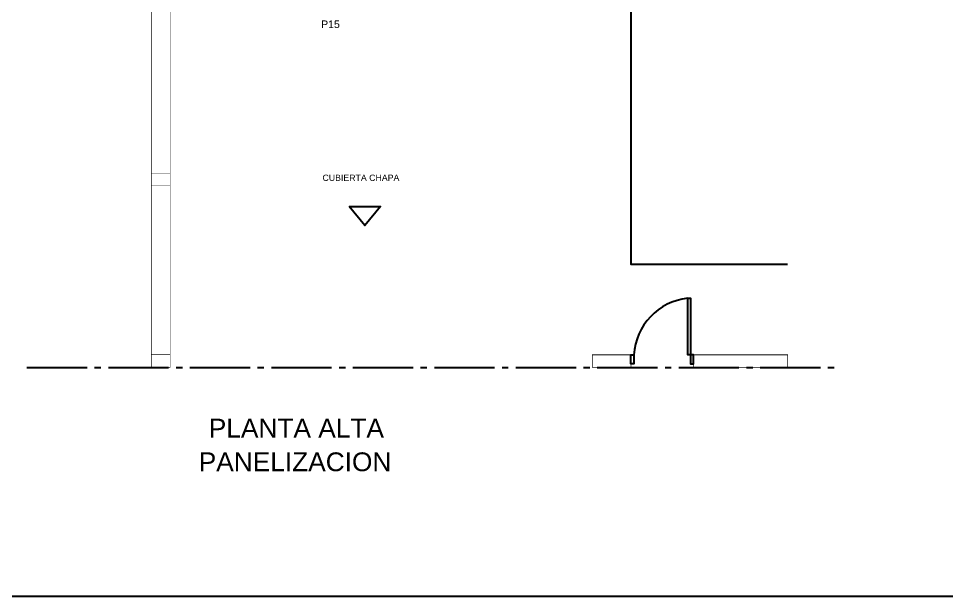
# Model space of a CAD drawing. Header units: millimetres. Extents: x 2924 to 6397, y 1555 to 1704.
# Drawn here: x 3249.19 to 3263.99, y 1608.87 to 1618.09 of the extents above; entities that cross this region are included whole.
import ezdxf

# ---------------------------------------------------------------- set-up
doc = ezdxf.new("R2010")
doc.units = ezdxf.units.MM
doc.linetypes.add('ACAD_ISO04W100', pattern=[30, 24, -3, 0, -3])
doc.linetypes.add('CONTINUA', pattern=[200, 100, 100])
for name, color, linetype in [('EJES', 8, 'Continuous'), ('P0-MUROS', 7, 'Continuous'), ('P0-TEXTOS', 7, 'Continuous'), ('P1-CARPINTERIAS', 7, 'Continuous'), ('P1-COLUMNA HºAº', 7, 'Continuous'), ('P1-MAMPOSTERIA LADRILLO', 7, 'Continuous'), ('P1-MUROS', 7, 'Continuous'), ('P1-SOLADOS', 7, 'Continuous'), ('P1-TEXTOS', 7, 'Continuous'), ('PT-MUROS', 7, 'Continuous')]:
    doc.layers.add(name, color=color, linetype=linetype)
doc.styles.add('Arial02.5', font='arial.ttf', dxfattribs={"width": 0.8, "height": 0.025})

msp = doc.modelspace()

# ---------------------------------------------------------------- linework, layer by layer
at = {"layer": 'EJES', "color": 18, "linetype": 'ACAD_ISO04W100', "ltscale": 0.04, "true_color": 0x000000}
msp.add_lwpolyline([(3249.3209, 1612.5216), (3262.2839, 1612.5216)], dxfattribs=at)
at = {"layer": 'P0-MUROS', "linetype": 'CONTINUA', "ltscale": 0.3}
msp.add_lwpolyline([(3254.4642, 1615.0876), (3254.9642, 1615.0876), (3254.7142, 1614.7876), (3254.4642, 1615.0876)], dxfattribs=at)
at = {"layer": 'P1-CARPINTERIAS', "linetype": 'CONTINUA'}
msp.add_lwpolyline([(3259.8626, 1613.6272), (3259.9097, 1613.6272), (3259.9097, 1612.58), (3259.957, 1612.58), (3259.957, 1612.7216), (3259.8625, 1612.7216), (3259.8626, 1613.6272, 0.3635547), (3259.0042, 1612.7216), (3259.0042, 1612.58), (3258.957, 1612.58), (3258.957, 1612.7216), (3259.0042, 1612.7216)], format="xyb", dxfattribs=at)
at = {"layer": 'P1-COLUMNA HºAº', "const_width": 0.008}
for points in [[(3251.6062, 1615.6227), (3251.6061, 1615.4205), (3251.3069, 1615.4205), (3251.3071, 1615.6227)], [(3251.6059, 1612.7238), (3251.6057, 1612.5216), (3251.3066, 1612.5216), (3251.3067, 1612.7238)]]:
    msp.add_lwpolyline(points, close=True, dxfattribs=at)
at = {"layer": 'P1-MAMPOSTERIA LADRILLO'}
for points, const_width in [([(3251.6057, 1618.5216), (3251.3061, 1618.5216), (3251.3061, 1612.5216), (3251.6057, 1612.5216)], 0.008), ([(3258.957, 1612.7216), (3258.3399, 1612.7216), (3258.3399, 1612.5216), (3258.957, 1612.5216)], 0.013)]:
    msp.add_lwpolyline(points, close=True, dxfattribs=dict(at, const_width=const_width))
at = {"layer": 'P1-MAMPOSTERIA LADRILLO', "const_width": 0.013}
msp.add_lwpolyline([(3261.4561, 1612.5216), (3259.957, 1612.5216), (3259.957, 1612.7216), (3261.4561, 1612.7216), (3261.4561, 1612.5216)], dxfattribs=at)
at = {"layer": 'P1-SOLADOS'}
msp.add_lwpolyline([(3251.4562, 1631.0331), (3251.4561, 1631.2106), (3258.957, 1631.2106), (3258.957, 1614.1716), (3261.4561, 1614.1716)], dxfattribs=at)
at = {"layer": 'PT-MUROS'}
msp.add_lwpolyline([(3167.8871, 1645.3308), (3296.7845, 1645.3308), (3296.7845, 1608.8656), (3167.8871, 1608.8656)], close=True, dxfattribs=at)

# ---------------------------------------------------------------- texts
at = {"layer": 'P0-TEXTOS', "style": 'Arial02.5'}
msp.add_text('CUBIERTA CHAPA', height=0.1, dxfattribs=at).set_placement((3254.036, 1615.4984))
at = {"layer": 'P1-MUROS', "style": 'Arial02.5'}
for s, p in [('PLANTA ALTA', (3252.2223, 1611.4027)), ('PANELIZACION', (3252.0616, 1610.8649))]:
    msp.add_text(s, height=0.3, dxfattribs=at).set_placement(p)
at = {"layer": 'P1-TEXTOS', "style": 'Arial02.5'}
msp.add_text('P15', height=0.12, dxfattribs=at).set_placement((3254.0145, 1617.9393))

doc.saveas('drawing.dxf')
